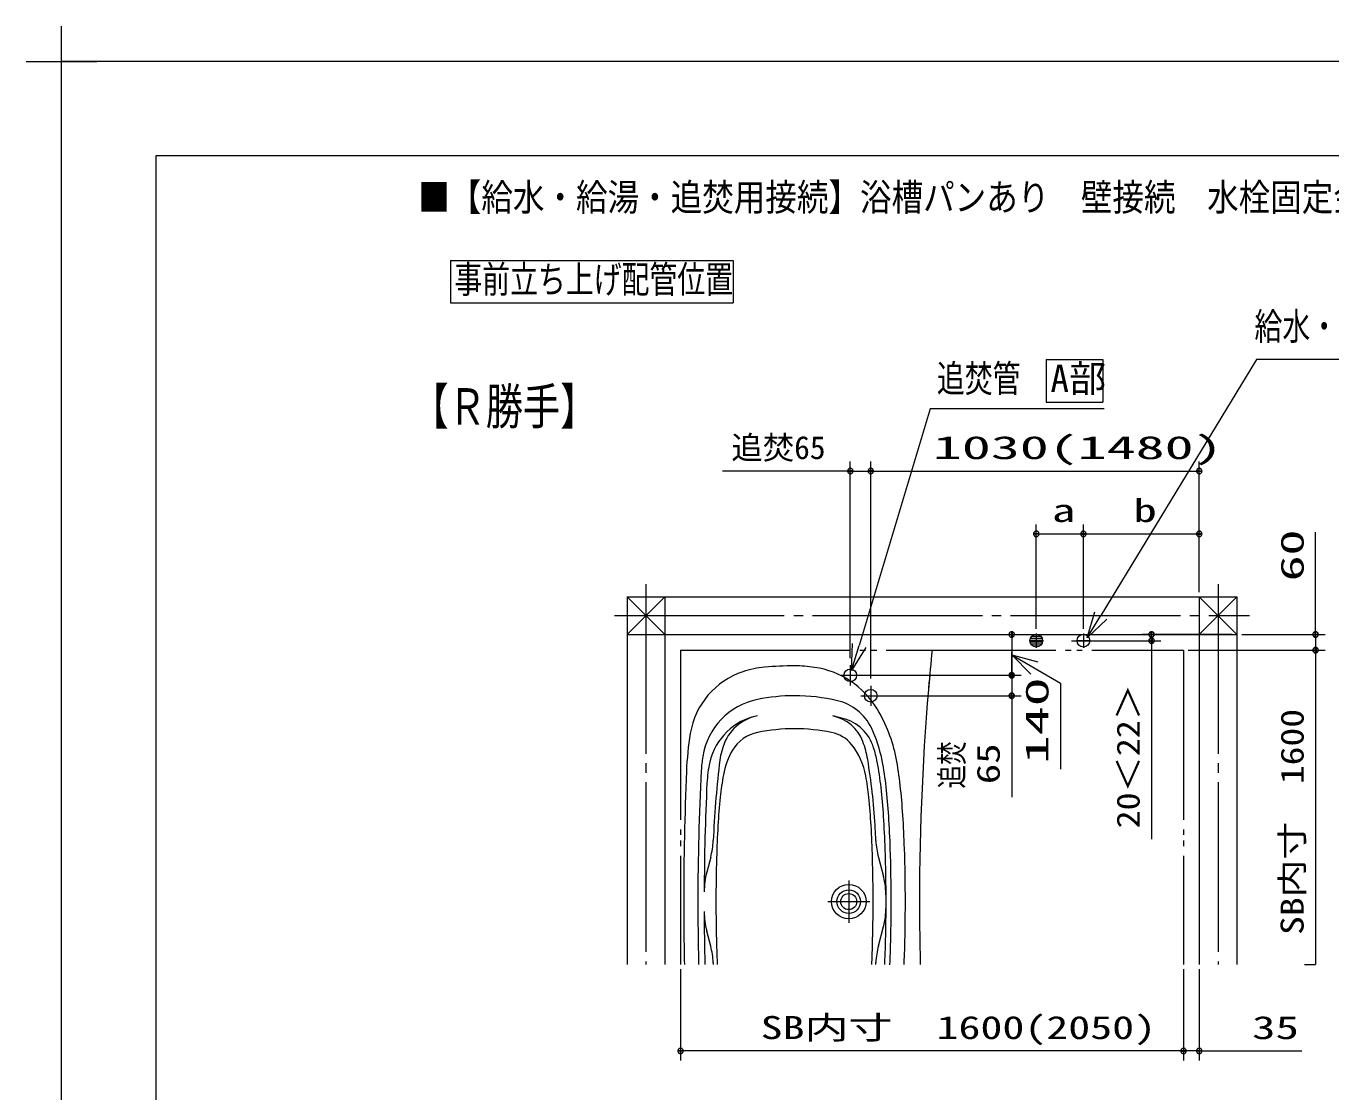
# Model space of a CAD drawing. Units: millimetres on the paper. Extents: x -305 to 305, y -152 to 152.
# Drawn here: x -304.8 to -166.4, y 39.2 to 152.3 of the extents above; entities that cross this region are included whole.
import ezdxf
from ezdxf.enums import TextEntityAlignment as Align

# ---------------------------------------------------------------- set-up
doc = ezdxf.new("R2010")
doc.units = ezdxf.units.MM
doc.linetypes.add('LONG_CHAIN', pattern=[21, 18, -1, 1, -1])
doc.linetypes.add('LONG_DOUBLE_CHAIN', pattern=[21.8, 18, -1, 0.6, -0.6, 0.6, -1])
doc.layers.add('0-0_PV', color=7, linetype='Continuous')
for name, color, linetype, lineweight in [('0-1_RV', 7, 'Continuous', 9), ('0-2_0', 7, 'Continuous', 9), ('0-3_1図面枠', 7, 'Continuous', 9), ('0-4_図面枠', 3, 'Continuous', 9), ('0-5_DEFPOINTS', 7, 'Continuous', 9)]:
    doc.layers.add(name, color=color, linetype=linetype, lineweight=lineweight)
doc.styles.add('ＭＳ ゴシック', font='')
doc.styles.get('ＭＳ ゴシック').set_extended_font_data('MS Gothic')

# ---------------------------------------------------------------- blocks, each defined once
blk = doc.blocks.new('_DOTSMALL')
at = {"layer": '0-2_0'}
for p, q in [((0.0746, 0.1), (-0.0746, 0.1)), ((0.1223, -0.0248), (-0.1223, -0.0248))]:
    blk.add_line(p, q, dxfattribs=at)
for points in [[(0.125, 0), (0.124, 0.0157), (0.1211, 0.0311), (0.1162, 0.046), (0.1095, 0.0602), (0.1011, 0.0735), (0.0911, 0.0856), (0.0797, 0.0963), (0.067, 0.1055), (0.0532, 0.1131), (0.0386, 0.1189), (0.0234, 0.1228), (0.0078, 0.1248), (-0.0078, 0.1248), (-0.0234, 0.1228), (-0.0386, 0.1189), (-0.0532, 0.1131), (-0.067, 0.1055), (-0.0797, 0.0963), (-0.0911, 0.0856), (-0.1011, 0.0735), (-0.1095, 0.0602), (-0.1162, 0.046), (-0.1211, 0.0311), (-0.124, 0.0157), (-0.125, 0), (0, 0)], [(-0.125, 0), (-0.124, -0.0157), (-0.1211, -0.0311), (-0.1162, -0.046), (-0.1095, -0.0602), (-0.1011, -0.0735), (-0.0911, -0.0856), (-0.0797, -0.0963), (-0.067, -0.1055), (-0.0532, -0.1131), (-0.0386, -0.1189), (-0.0234, -0.1228), (-0.0078, -0.1248), (0.0078, -0.1248), (0.0234, -0.1228), (0.0386, -0.1189), (0.0532, -0.1131), (0.067, -0.1055), (0.0797, -0.0963), (0.0911, -0.0856), (0.1011, -0.0735), (0.1095, -0.0602), (0.1162, -0.046), (0.1211, -0.0311), (0.124, -0.0157), (0.125, 0), (0, 0)]]:
    blk.add_lwpolyline(points, close=True, dxfattribs=at)
blk = doc.blocks.new('グループ-6')
at = {"layer": '0-3_1図面枠'}
for p, q in [((-4200, 2895), (-4200, 3045)), ((-4275, 2970), (-4125, 2970))]:
    blk.add_line(p, q, dxfattribs=at)
blk = doc.blocks.new('_OPEN30')
at = {"layer": '0-2_0'}
blk.add_line((0, 0), (-1, 0), dxfattribs=at)
blk.add_lwpolyline([(-1, 0.2679), (0, 0), (-1, -0.2679)], dxfattribs=at)

msp = doc.modelspace()

# ---------------------------------------------------------------- linework, layer by layer
at = {"layer": '0-1_RV'}
for p, q in [((-259.775, 127.39), (-259.775, 122.894)), ((-259.775, 127.39), (-229.775, 127.39)), ((-229.775, 127.39), (-229.775, 122.894)), ((-259.775, 122.894), (-229.775, 122.894)), ((-196.605, 116.878), (-196.605, 112.382)), ((-196.605, 116.878), (-190.605, 116.878)), ((-190.605, 116.878), (-190.605, 112.382)), ((-196.605, 112.382), (-190.605, 112.382)), ((-217.368, 85.234), (-217.368, 106.067)), ((-215.201, 83.067), (-215.201, 106.067)), ((-180.368, 92.234), (-180.368, 106.067)), ((-217.368, 105.067), (-230.908, 105.067)), ((-217.368, 105.067), (-215.201, 105.067)), ((-215.201, 105.067), (-180.368, 105.067)), ((-215.048, 105.067), (-212.728, 105.067)), ((-197.651, 88.319), (-197.651, 99.4)), ((-197.651, 98.4), (-192.651, 98.4)), ((-192.651, 88.319), (-192.651, 99.4)), ((-192.651, 88.485), (-192.651, 99.4)), ((-192.651, 98.4), (-180.368, 98.4)), ((-180.368, 92.234), (-180.368, 99.4)), ((-168.035, 87.734), (-168.035, 98.565)), ((-241.035, 91.734), (-241.035, 52.734)), ((-237.035, 87.734), (-241.035, 91.734)), ((-241.035, 87.734), (-237.035, 91.734)), ((-241.035, 91.734), (-176.368, 91.734)), ((-237.035, 91.734), (-237.035, 52.734)), ((-180.368, 87.734), (-176.368, 91.734)), ((-180.368, 91.734), (-176.368, 87.734)), ((-180.368, 91.734), (-180.368, 52.734)), ((-176.368, 91.734), (-176.368, 52.734)), ((-241.035, 87.734), (-176.368, 87.734)), ((-197.029, 87.301), (-198.274, 87.301)), ((-197.147, 87.501), (-198.155, 87.501)), ((-197.444, 87.701), (-197.859, 87.701)), ((-197.444, 87.701), (-197.859, 87.701)), ((-176.868, 87.734), (-186.427, 87.734)), ((-185.427, 87.734), (-185.427, 87.067)), ((-175.868, 87.734), (-167.035, 87.734)), ((-168.035, 87.734), (-168.035, 86.067)), ((-200.257, 83.554), (-200.257, 85.874)), ((-196.987, 87.101), (-198.315, 87.101)), ((-197.008, 86.901), (-198.295, 86.901)), ((-197.097, 86.701), (-198.206, 86.701)), ((-197.304, 86.501), (-197.999, 86.501)), ((-193.923, 87.067), (-184.427, 87.067)), ((-185.427, 87.067), (-185.427, 66.038)), ((-181.535, 86.067), (-167.035, 86.067)), ((-181.535, 86.067), (-168.033, 86.067)), ((-168.035, 86.067), (-168.035, 52.734)), ((-216.985, 83.401), (-199.257, 83.401)), ((-200.257, 83.401), (-200.257, 81.234)), ((-214.486, 81.234), (-199.257, 81.234)), ((-200.257, 81.234), (-200.257, 70.485)), ((-232.174, 64.115), (-232.591, 62.536)), ((-214.394, 64.093), (-213.856, 62.052)), ((-214.394, 54.708), (-213.856, 56.749)), ((-232.174, 54.686), (-232.591, 56.265)), ((-169.201, 52.734), (-168.033, 52.734)), ((-235.368, 52.234), (-235.368, 42.562)), ((-182.035, 52.234), (-182.035, 42.562)), ((-182.035, 52.234), (-182.035, 42.562)), ((-180.368, 52.234), (-180.368, 42.562)), ((-182.035, 43.562), (-235.368, 43.562)), ((-180.368, 43.562), (-182.035, 43.562)), ((-180.368, 43.562), (-169.495, 43.562))]:
    msp.add_line(p, q, dxfattribs=at)
at = {"layer": '0-1_RV', "linetype": 'LONG_CHAIN'}
for p, q in [((-239.035, 93.067), (-239.035, 52.734)), ((-178.368, 93.067), (-178.368, 52.734)), ((-242.368, 89.734), (-175.035, 89.734)), ((-197.651, 87.819), (-197.651, 86.316)), ((-192.651, 87.819), (-192.651, 86.316)), ((-196.9, 87.067), (-198.403, 87.067)), ((-191.9, 87.067), (-193.403, 87.067)), ((-217.368, 84.467), (-217.368, 82.334)), ((-218.435, 83.401), (-216.301, 83.401)), ((-215.201, 82.301), (-215.201, 80.167)), ((-216.268, 81.234), (-214.135, 81.234)), ((-217.535, 61.634), (-217.535, 57.167)), ((-219.768, 59.401), (-215.301, 59.401))]:
    msp.add_line(p, q, dxfattribs=at)
at = {"layer": '0-1_RV', "linetype": 'LONG_DOUBLE_CHAIN'}
for p, q in [((-235.368, 86.067), (-235.368, 52.734)), ((-235.368, 86.067), (-182.035, 86.067)), ((-182.035, 86.067), (-182.035, 52.734))]:
    msp.add_line(p, q, dxfattribs=at)
at = {"layer": '0-1_RV'}
for points in [[(-148.129, 116.899), (-174.287, 116.899), (-190.805, 89.741)], [(-190.458, 111.652), (-208.892, 111.652), (-216.441, 86.558)]]:
    msp.add_lwpolyline(points, dxfattribs=at)
for centre, radius in [((-197.651, 87.067), 0.667), ((-197.651, 87.067), 0.667), ((-192.651, 87.067), 0.667), ((-217.368, 83.401), 0.667), ((-215.201, 81.234), 0.667), ((-217.535, 59.401), 1.833), ((-217.535, 59.401), 1.25), ((-217.535, 59.401), 0.85)]:
    msp.add_circle(centre, radius, dxfattribs=at)
for centre, radius, start, end in [((57.299, 59.401), 267.333, 174.27519, 175.14037), ((-223.285, 47.734), 36.667, 89.99999, 94.95444), ((-223.285, 69.734), 14.667, 81.67971, 90), ((-226.116, 75.882), 8.333, 108.46728, 170.71873), ((-225.588, 74.301), 10, 94.95444, 108.46728), ((-222.513, 75.011), 9.333, 31.16034, 81.67971), ((57.299, 59.401), 267.333, 174.8493, 180), ((-225.773, 73.654), 7.333, 101.32804, 171.15395), ((-223.285, 61.234), 20, 90.00001, 101.32804), ((-223.285, 61.234), 20, 76.84989, 89.99999), ((-219.948, 75.516), 5.333, 25.55599, 76.84989), ((-225.928, 72.746), 6.5, 101.29342, 167.16152), ((-226.255, 74.38), 4.833, 101.30119, 162.46615), ((-220.093, 74.846), 4.333, 20.76615, 78.24482), ((-223.285, 59.507), 20, 75.13371, 78.24481), ((-228.218, 71.562), 16, 11.00864, 31.16034), ((-223.285, 57.734), 20, 90.00001, 101.29342), ((-223.285, 57.734), 20, 78.7065, 89.99999), ((-219.351, 74.328), 4.667, 17.32322, 75.13371), ((-228.218, 71.562), 14.5, 11.00864, 25.55599), ((-201.443, 71.85), 33.333, 170.71873, 177.6217), ((-226.418, 73.424), 4, 101.29342, 149.17082), ((-220.086, 73.751), 3.667, 39.15375, 78.7065), ((-225.391, 72.836), 10, 9.45382, 20.76615), ((-212.635, 77.313), 0.333, 184.46931, 184.50491), ((-212.635, 77.26), 0.333, 184.46931, 184.50491), ((-212.635, 77.26), 0.333, 184.46931, 184.50491), ((-218.527, 72.526), 14.667, 171.15395, 176.99943), ((-221.662, 72.876), 9.667, 162.16474, 173.82697), ((-222.949, 71.433), 8, 149.65551, 169.86186), ((-222.948, 71.458), 7.333, 10.07233, 38.92663), ((-228.219, 71.562), 13.956, 11.00864, 17.32322), ((-219.588, 71.315), 13, 167.22256, 177.09528), ((-116.348, 60.799), 115.67, 173.48916, 177.4855), ((-280.305, 63.693), 65.669, 3.31712, 9.45382), ((-247.196, 67.87), 33.289, 6.27211, 11.00864), ((-247.195, 67.87), 33.833, 6.27211, 11.00864), ((-247.195, 67.87), 35.333, 6.27211, 11.00864), ((98.299, 59.401), 333.333, 177.6217, 180), ((33.632, 59.401), 267.167, 177.01914, 180), ((33.632, 59.401), 266.5, 177.29578, 179.77559), ((-199.417, 67.159), 31.917, 169.74567, 174.03081), ((-247.152, 67.159), 31.917, 5.96919, 10.07234), ((-280.33, 64.228), 66.623, 3.62322, 6.27211), ((-280.329, 64.228), 67.167, 3.62322, 6.27211), ((-280.329, 64.228), 68.667, 3.62322, 6.27211), ((-166.265, 63.693), 65.25, 174.03081, 176.68288), ((-280.305, 63.693), 65.25, 3.31712, 5.96919), ((-330.23, 61.068), 116.623, 1.91139, 3.62322), ((-330.229, 61.068), 117.167, 1.91139, 3.62322), ((-330.229, 61.068), 118.667, 1.91139, 3.62322), ((-116.348, 60.799), 115.25, 176.68288, 178.39679), ((-330.221, 60.799), 115.25, 1.60321, 3.31712), ((-330.217, 60.769), 115.667, 2.51885, 3.35194), ((-240.232, 66.24), 8.333, 345.23158, 357.4855), ((-206.336, 66.219), 8.333, 182.51885, 194.76903), ((-66.368, 59.401), 165.25, 178.39679, 180), ((-380.201, 59.401), 165.25, 0, 1.60321), ((-380.202, 59.401), 166.623, 0, 1.9155), ((-380.201, 59.401), 167.167, 0, 1.91139), ((-380.201, 59.401), 168.667, 0, 1.91139), ((-224.533, 60.412), 8.333, 165.23158, 179.77559), ((-221.914, 59.928), 8.333, 0.19076, 14.76903), ((98.299, 59.401), 333.333, 180, 181.14599), ((33.632, 59.401), 267.167, 180, 181.42986), ((33.632, 59.401), 266.5, 180.22441, 181.43344), ((-224.533, 58.389), 8.333, 180.22441, 194.76842), ((-66.368, 59.401), 165.25, 180, 181.60321), ((-380.201, 59.401), 165.25, 358.39679, 0), ((-221.914, 58.874), 8.333, 345.23097, 359.80924), ((-380.202, 59.401), 166.623, 358.0845, 0), ((-380.201, 59.401), 167.167, 357.70692, 0), ((-380.201, 59.401), 168.667, 358.08861, 0), ((57.299, 59.401), 267.333, 180, 181.42897), ((-240.232, 52.561), 8.333, 2.5145, 14.76842), ((-116.348, 58.002), 115.25, 181.60321, 182.61976), ((-330.221, 58.002), 115.25, 357.38024, 358.39679), ((-206.336, 52.582), 8.333, 165.23097, 177.48115), ((-116.348, 58.002), 115.67, 182.5145, 182.61024), ((-330.217, 58.032), 115.667, 357.37472, 357.48115), ((-330.23, 57.733), 116.623, 357.54329, 358.08861), ((-330.229, 57.733), 118.667, 357.58563, 358.08861)]:
    msp.add_arc(centre, radius, start, end, dxfattribs=at)
at = {"layer": '0-2_0'}
for p, q in [((-204.201, 87.734), (-200.257, 87.734)), ((-200.257, 87.734), (-200.257, 83.401))]:
    msp.add_line(p, q, dxfattribs=at)
msp.add_lwpolyline([(-200.257, 85.567), (-195.093, 82.586), (-195.093, 73.461)], dxfattribs=at)
at = {"layer": '0-4_図面枠'}
msp.add_lwpolyline([(-291.017, -138.498), (108.983, -138.498), (108.983, 138.502), (-291.017, 138.502)], close=True, dxfattribs=at)
at = {"layer": '0-5_DEFPOINTS'}
for p in [(118.983, 148.502), (-301.017, -148.498)]:
    msp.add_line(p, (-301.017, 148.502), dxfattribs=at)

# ---------------------------------------------------------------- block references
at = {"layer": '0-1_RV'}
for name, p, xscale, yscale, rotation in [('_DOTSMALL', (-217.368, 105.067), 2.32, 2.32, 180), ('_DOTSMALL', (-215.201, 105.067), 2.32, 2.32, 180), ('_DOTSMALL', (-197.651, 98.4), 2.32, 2.32, 180), ('_DOTSMALL', (-192.651, 98.4), 2.32, 2.32, 180), ('_OPEN30', (-192.244, 87.374), 2.77, 2.77, 238.69217), ('_DOTSMALL', (-185.427, 87.734), 2.32, 2.32, 270), ('_DOTSMALL', (-185.427, 87.067), 2.32, 2.32, 90), ('_DOTSMALL', (-168.035, 87.734), 2.32, 2.32, 270), ('_OPEN30', (-217.24, 83.905), 2.77, 2.77, 253.25537), ('_DOTSMALL', (-168.035, 86.067), 2.32, 2.32, 90), ('_DOTSMALL', (-168.035, 86.067), 2.32, 2.32, 90), ('_DOTSMALL', (-200.257, 83.401), 2.32, 2.32, 90), ('_DOTSMALL', (-200.257, 81.234), 2.32, 2.32, 270), ('_DOTSMALL', (-235.368, 43.562), 2.32, 2.32, 180), ('_DOTSMALL', (-180.368, 43.562), 2.32, 2.32, 180)]:
    msp.add_blockref(name, p, dxfattribs=dict(at, xscale=xscale, yscale=yscale, rotation=rotation))
at = {"layer": '0-1_RV', "xscale": 2.32, "yscale": 2.32}
for p in [(-215.201, 105.067), (-180.368, 105.067), (-192.651, 98.4), (-180.368, 98.4), (-182.035, 43.562), (-182.035, 43.562)]:
    msp.add_blockref('_DOTSMALL', p, dxfattribs=at)
at = {"layer": '0-2_0'}
for name, p, xscale, yscale, rotation in [('_DOTSMALL', (-200.257, 87.734), 2.32, 2.32, 90), ('_OPEN30', (-200.257, 85.567), 2.77, 2.77, 150), ('_DOTSMALL', (-200.257, 83.401), 2.32, 2.32, 270)]:
    msp.add_blockref(name, p, dxfattribs=dict(at, xscale=xscale, yscale=yscale, rotation=rotation))
at = {"layer": '0-3_1図面枠', "xscale": 0.05, "yscale": 0.05}
msp.add_blockref('グループ-6', (-91.017, 0.002), dxfattribs=at)

# ---------------------------------------------------------------- texts
at = {"layer": '0-0_PV', "style": 'ＭＳ ゴシック', "width": 0.85}
msp.add_text('■【給水・給湯・追焚用接続】浴槽パンあり\u3000壁接続\u3000水栓固定金具/裏配管A（壁付水栓）〔S=1/30〕', height=2.886, dxfattribs=at).set_placement((-263.187, 131.797), align=Align.BOTTOM_LEFT)
at = {"layer": '0-1_RV', "style": 'ＭＳ ゴシック'}
for s, height, width, p in [('事前立ち上げ配管位置', 2.889, 0.75, (-259.359, 123.087)), ('給水・給湯管\u3000', 2.889, 0.75, (-174.513, 118.103)), ('追焚管\u3000', 2.889, 0.75, (-208.188, 112.575)), ('【Ｒ勝手】', 3.848, 0.75, (-263.889, 108.844)), ('1030(1480)', 2.441, 1.85, (-208.616, 105.597)), ('a', 2.441, 1.5, (-195.998, 98.93)), ('b', 2.441, 1.5, (-187.356, 98.93)), ('SB内寸\u30001600(2050)', 2.444, 1.4, (-226.881, 44.092)), ('35', 2.441, 1.5, (-174.775, 44.092))]:
    msp.add_text(s, height=height, dxfattribs=dict(at, width=width)).set_placement(p, align=Align.BOTTOM_LEFT)
for s, height, p in [('A部', 2.889, (-196.15, 112.575)), ('追焚65', 2.444, (-229.989, 105.597))]:
    msp.add_text(s, height=height, dxfattribs=at).set_placement(p, align=Align.BOTTOM_LEFT)
for s, height, width, p in [('60', 2.441, 1.65, (-168.565, 93.374)), ('20＜22＞', 2.444, 1.15, (-185.957, 67.161)), ('SB内寸\u30001600', 2.444, 1.2, (-168.565, 55.867)), ('追焚', 2.444, 0.75, (-204.644, 71.395)), ('65', 2.444, 1.3, (-200.787, 71.859))]:
    msp.add_text(s, height=height, rotation=90, dxfattribs=dict(at, width=width)).set_placement(p, align=Align.BOTTOM_LEFT)
at = {"layer": '0-2_0', "style": 'ＭＳ ゴシック', "width": 1.85}
msp.add_text('140', height=2.441, rotation=90, dxfattribs=at).set_placement((-195.623, 73.969), align=Align.BOTTOM_LEFT)

doc.saveas('drawing.dxf')
